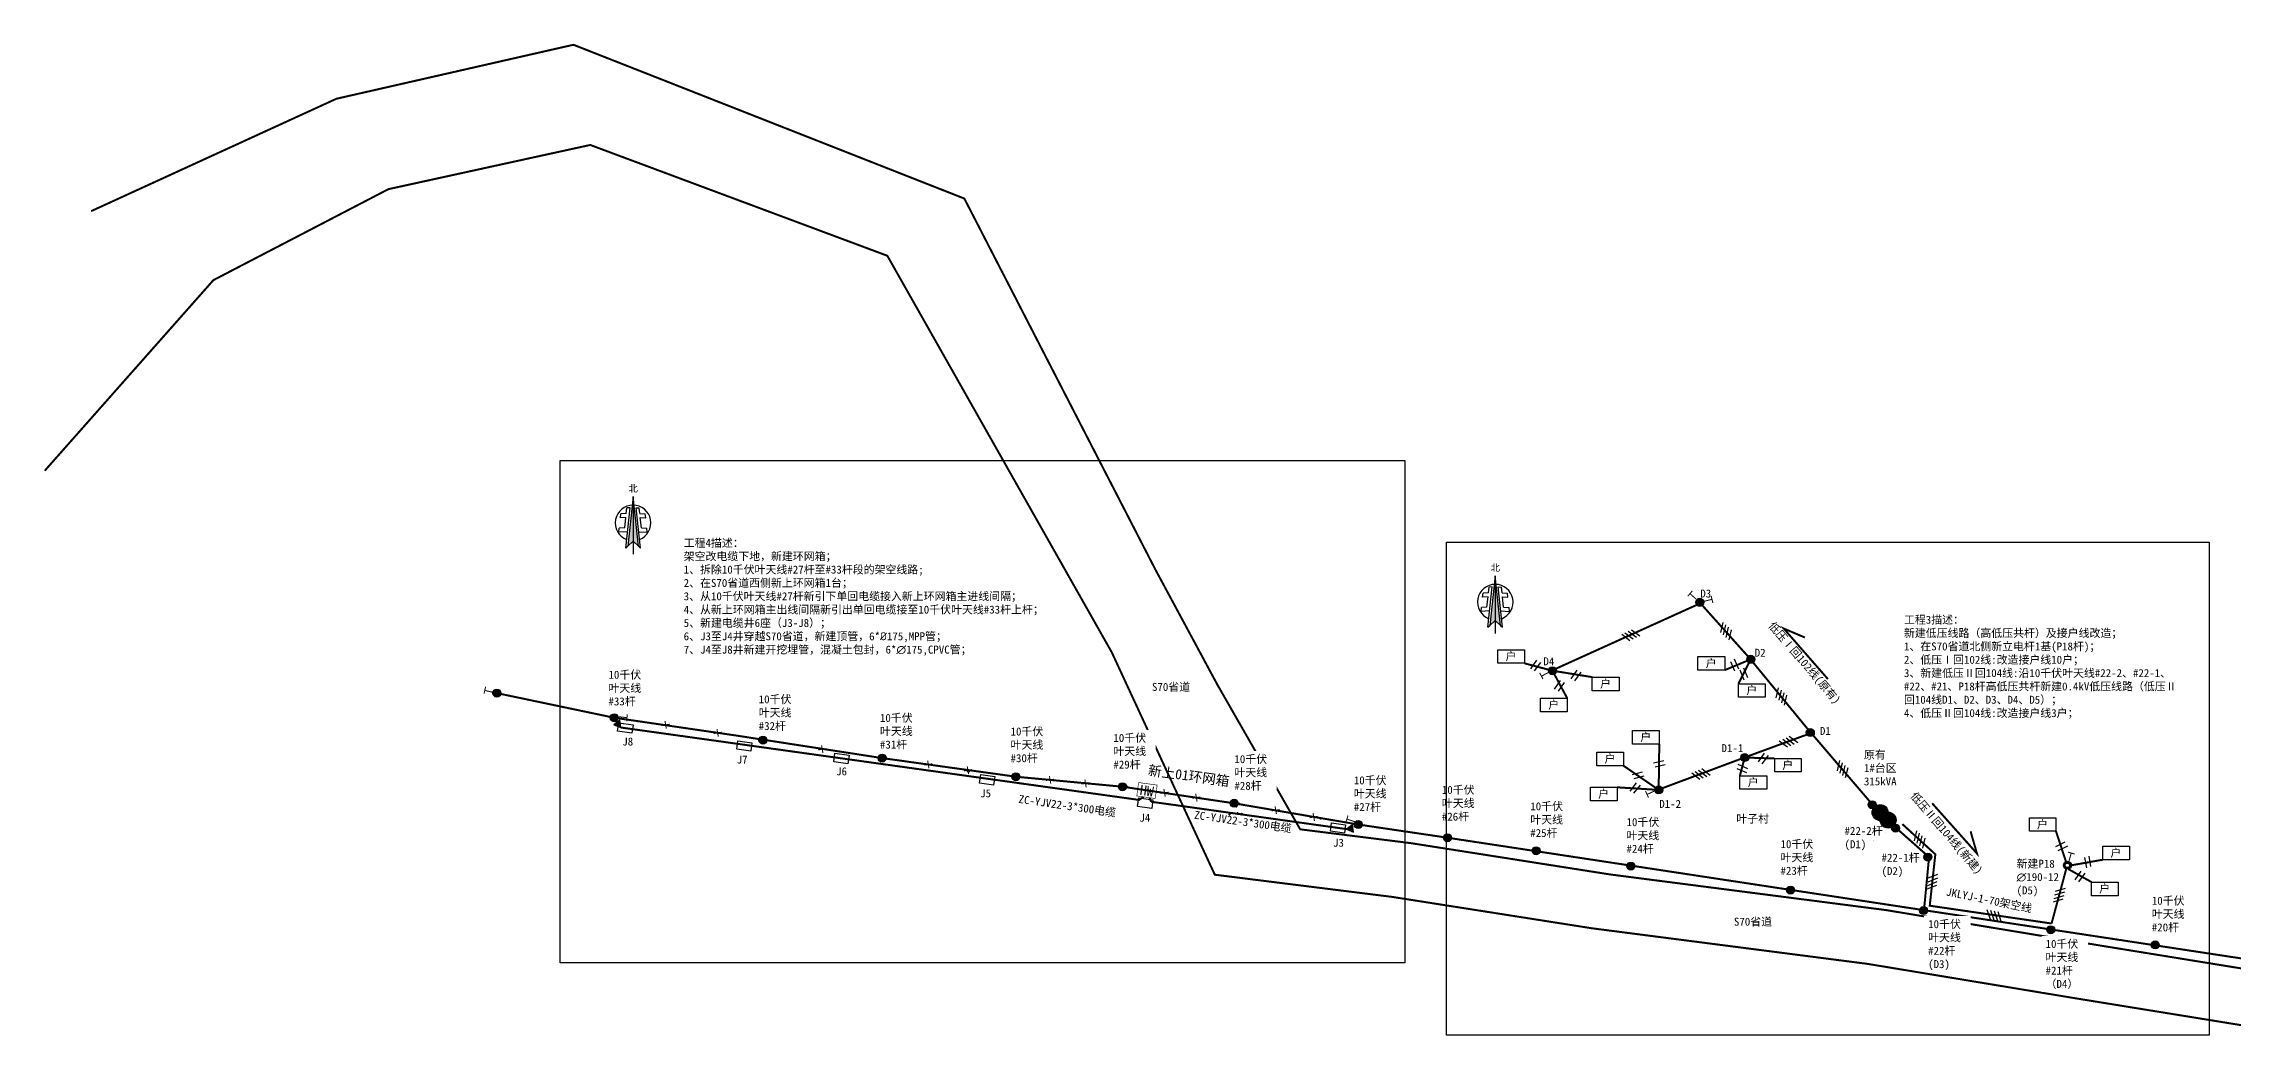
# Model space of a CAD drawing. Header units: millimetres. Extents: x 1872 to 4146, y 541 to 1606.
# Drawn here: x 1872 to 2966, y 1110 to 1606 of the extents above; entities that cross this region are included whole.
import ezdxf

# ---------------------------------------------------------------- set-up
doc = ezdxf.new("R2010")
doc.units = ezdxf.units.MM
doc.linetypes.add('X5', pattern=[3, 2, -1])
doc.layers.add('其它', color=7, linetype='Continuous')
doc.styles.add('DIMST', font='simhei.ttf', dxfattribs={"width": 0.8})
doc.styles.get("Standard").update_dxf_attribs({"font": ''})
doc.styles.get('Standard').set_extended_font_data('SimSun')

# ---------------------------------------------------------------- blocks, each defined once
blk = doc.blocks.new('xx')
at = {"color": 0, "const_width": 0.5}
for points in [[(3494.6, 1030.6), (3490.7, 1031.8)], [(3492.1, 1029.3), (3493.2, 1033.1)]]:
    blk.add_lwpolyline(points, dxfattribs=at)
blk = doc.blocks.new('ZB1010')
blk.add_hatch(color=0).paths.add_polyline_path([(0, 13.2), (-2.7, -11.7), (0, -9.2), (2.7, -11.7)])
at = {"color": 0, "lineweight": 30}
blk.add_lwpolyline([(0, 13.2), (-2.7, -11.7), (0, -9.2), (2.7, -11.7)], close=True, dxfattribs=at)
for points in [[(0, 13.2), (0, -15.7)], [(-6.3, 2.5), (-6.1, 4.5)], [(-3.6, 2.7), (-6.3, 2.5)], [(-3.6, 2.7), (-6.3, 2.5)], [(-3.4, 4.7), (-6.1, 4.5)], [(-3.4, 4.7), (-6.1, 4.5)], [(-4.2, -2.5), (-3.6, 2.7)], [(-3.7, -12.6), (-1.5, 7.6)], [(-3.4, 4.7), (-3.1, 7.5)], [(-1.5, 7.6), (-3.1, 7.5)], [(3.7, -12.6), (1.5, 7.6)], [(1.5, 7.6), (3.1, 7.5)], [(3.4, 4.7), (3.1, 7.5)], [(3.4, 4.7), (6.1, 4.5)], [(3.4, 4.7), (6.1, 4.5)], [(4.2, -2.5), (3.6, 2.7)], [(3.6, 2.7), (6.3, 2.5)], [(3.6, 2.7), (6.3, 2.5)], [(6.3, 2.5), (6.1, 4.5)], [(-7.1, -4.7), (-6.9, -2.7)], [(-2.8, -4.4), (-7.1, -4.7)], [(-2.8, -4.4), (-7.1, -4.7)], [(-4.2, -2.5), (-6.9, -2.7)], [(-4.2, -2.5), (-6.9, -2.7)], [(2.8, -4.4), (7.1, -4.7)], [(2.8, -4.4), (7.1, -4.7)], [(4.2, -2.5), (6.9, -2.7)], [(4.2, -2.5), (6.9, -2.7)], [(7.1, -4.7), (6.9, -2.7)], [(-3.7, -12.6), (-2.7, -11.7)], [(2.7, -11.7), (3.7, -12.6)]]:
    blk.add_lwpolyline(points, dxfattribs=at)
at = {"color": 0}
for points in [[(-1.5, 7.6), (-3.1, 7.5)], [(1.5, 7.6), (3.1, 7.5)]]:
    blk.add_lwpolyline(points, dxfattribs=at)
at = {"color": 0, "lineweight": 30}
blk.add_arc((0, 0), 8.88, 291.2569, 248.7431, dxfattribs=at)
at = {"color": 0, "insert": (-2.3, 18.9), "char_height": 3.36, "width": 8.009, "attachment_point": 1}
blk.add_mtext('{\\fSimHei|b0|i0|c134|p2;北}', dxfattribs=at)

msp = doc.modelspace()

# ---------------------------------------------------------------- hatches: boundary and pattern name
at = {"linetype": 'Continuous'}
h = msp.add_hatch(color=8, dxfattribs=at)
edge = h.paths.add_edge_path()
edge.add_ellipse((2699.4, 1326.2), major_axis=(2, 0), ratio=1, start_angle=0, end_angle=360)
h = msp.add_hatch(color=8, dxfattribs=at)
edge = h.paths.add_edge_path()
edge.add_ellipse((2625.8, 1292), major_axis=(2, 0), ratio=1, start_angle=0, end_angle=360)
h = msp.add_hatch(color=8, dxfattribs=at)
edge = h.paths.add_edge_path()
edge.add_ellipse((2724.9, 1297.7), major_axis=(2, 0), ratio=1, start_angle=0, end_angle=360)
h = msp.add_hatch(color=8, dxfattribs=at)
edge = h.paths.add_edge_path()
edge.add_ellipse((2098.1, 1280.8), major_axis=(2, 0), ratio=1, start_angle=0, end_angle=360)
h = msp.add_hatch(color=8, dxfattribs=at)
edge = h.paths.add_edge_path()
edge.add_ellipse((2156.8, 1268.5), major_axis=(2, 0), ratio=1, start_angle=0, end_angle=360)
h = msp.add_hatch(color=0)
h.dxf.hatch_style = 1
h.paths.add_polyline_path([(2156.6, 1265), (2160.1, 1263.6), (2159.6, 1267.3)])
h = msp.add_hatch(color=8, dxfattribs=at)
edge = h.paths.add_edge_path()
edge.add_ellipse((2231.1, 1257.3), major_axis=(2, 0), ratio=1, start_angle=0, end_angle=360)
h = msp.add_hatch(color=8, dxfattribs=at)
edge = h.paths.add_edge_path()
edge.add_ellipse((2754.7, 1261.1), major_axis=(2, 0), ratio=1, start_angle=0, end_angle=360)
h = msp.add_hatch(color=8, dxfattribs=at)
edge = h.paths.add_edge_path()
edge.add_ellipse((2290.7, 1248.3), major_axis=(2, 0), ratio=1, start_angle=0, end_angle=360)
h = msp.add_hatch(color=8, dxfattribs=at)
edge = h.paths.add_edge_path()
edge.add_ellipse((2721.9, 1248.6), major_axis=(2, 0), ratio=1, start_angle=0, end_angle=360)
h = msp.add_hatch(color=8, dxfattribs=at)
edge = h.paths.add_edge_path()
edge.add_ellipse((2357.6, 1239), major_axis=(2, 0), ratio=1, start_angle=0, end_angle=360)
h = msp.add_hatch(color=8, dxfattribs=at)
edge = h.paths.add_edge_path()
edge.add_ellipse((2410.8, 1234), major_axis=(2, 0), ratio=1, start_angle=0, end_angle=360)
h = msp.add_hatch(color=8, dxfattribs=at)
edge = h.paths.add_edge_path()
edge.add_ellipse((2466.7, 1225.7), major_axis=(2, 0), ratio=1, start_angle=0, end_angle=360)
h = msp.add_hatch(color=8, dxfattribs=at)
edge = h.paths.add_edge_path()
edge.add_ellipse((2678.9, 1232.4), major_axis=(2, 0), ratio=1, start_angle=0, end_angle=360)
h = msp.add_hatch(color=8, dxfattribs=at)
edge = h.paths.add_edge_path()
edge.add_ellipse((2785.6, 1225), major_axis=(2, 0), ratio=1, start_angle=0, end_angle=360)
h = msp.add_hatch(color=0)
h.dxf.hatch_style = 1
h.paths.add_polyline_path([(2522.9, 1212.8), (2526.4, 1211.3), (2525.9, 1215)])
h = msp.add_hatch(color=8, dxfattribs=at)
edge = h.paths.add_edge_path()
edge.add_ellipse((2528.7, 1215.1), major_axis=(2, 0), ratio=1, start_angle=0, end_angle=360)
h = msp.add_hatch(color=8, dxfattribs=at)
edge = h.paths.add_edge_path()
edge.add_ellipse((2789.6, 1221.1), major_axis=(4, 0), ratio=1, start_angle=0, end_angle=360)
h = msp.add_hatch(color=8, dxfattribs=at)
edge = h.paths.add_edge_path()
edge.add_ellipse((2793.6, 1217.3), major_axis=(4, 0), ratio=1, start_angle=0, end_angle=360)
h = msp.add_hatch(color=8, dxfattribs=at)
edge = h.paths.add_edge_path()
edge.add_ellipse((2797.3, 1213.3), major_axis=(2, 0), ratio=1, start_angle=0, end_angle=360)
h = msp.add_hatch(color=8, dxfattribs=at)
edge = h.paths.add_edge_path()
edge.add_ellipse((2573.3, 1208.5), major_axis=(2, 0), ratio=1, start_angle=0, end_angle=360)
h = msp.add_hatch(color=8, dxfattribs=at)
edge = h.paths.add_edge_path()
edge.add_ellipse((2617.6, 1202), major_axis=(2, 0), ratio=1, start_angle=0, end_angle=360)
h = msp.add_hatch(color=8, dxfattribs=at)
edge = h.paths.add_edge_path()
edge.add_ellipse((2665, 1194.3), major_axis=(2, 0), ratio=1, start_angle=0, end_angle=360)
h = msp.add_hatch(color=8, dxfattribs=at)
edge = h.paths.add_edge_path()
edge.add_ellipse((2813.5, 1198.8), major_axis=(2, 0), ratio=1, start_angle=0, end_angle=360)
h = msp.add_hatch(color=0)
h.dxf.hatch_style = 1
h.paths.add_polyline_path([(2885.2, 1194.7, 1), (2881.2, 1194.7, 1)])
h.paths.add_polyline_path([(2884.3, 1194.7, 1), (2882.1, 1194.7, 1)], flags=16)
h = msp.add_hatch(color=8, dxfattribs=at)
edge = h.paths.add_edge_path()
edge.add_ellipse((2744.8, 1182.3), major_axis=(2, 0), ratio=1, start_angle=0, end_angle=360)
h = msp.add_hatch(color=8, dxfattribs=at)
edge = h.paths.add_edge_path()
edge.add_ellipse((2874.9, 1162.5), major_axis=(2, 0), ratio=1, start_angle=0, end_angle=360)
h = msp.add_hatch(color=8, dxfattribs=at)
edge = h.paths.add_edge_path()
edge.add_ellipse((2927.1, 1154.9), major_axis=(2, 0), ratio=1, start_angle=0, end_angle=360)

# ---------------------------------------------------------------- linework, layer by layer
at = {"color": 8}
for p, q in [((2710.9, 1316.1), (2709.8, 1311.1)), ((2712.3, 1314.9), (2711.1, 1309.9)), ((2713.7, 1313.7), (2712.5, 1308.6)), ((2660.4, 1310.2), (2664.5, 1307.1)), ((2662, 1311), (2666.2, 1307.9)), ((2663.7, 1311.7), (2667.8, 1308.7)), ((2665.3, 1312.5), (2669.5, 1309.4)), ((2715.1, 1312.5), (2713.9, 1307.4)), ((2738.7, 1283.5), (2737.5, 1278.4)), ((2740.1, 1282.2), (2738.9, 1277.2)), ((2741.5, 1281), (2740.3, 1276)), ((2742.8, 1279.8), (2741.6, 1274.7)), ((2742.6, 1258.5), (2746.7, 1255.3)), ((2744.2, 1259.3), (2748.4, 1256.1)), ((2739.2, 1257), (2743.3, 1253.9)), ((2740.9, 1257.8), (2745, 1254.6)), ((2695.5, 1240.9), (2699.5, 1237.7)), ((2697.2, 1241.6), (2701.2, 1238.4)), ((2698.8, 1242.3), (2702.9, 1239.1)), ((2700.5, 1243.1), (2704.6, 1239.8)), ((2769.3, 1247.1), (2768.1, 1242)), ((2770.6, 1245.9), (2769.4, 1240.8)), ((2772, 1244.6), (2770.8, 1239.6)), ((2773.4, 1243.4), (2772.2, 1238.4))]:
    msp.add_line(p, q, dxfattribs=at)
at = {"color": 0}
for p, q in [((2617.9, 1297.2), (2614.8, 1292.9)), ((2619.8, 1296.1), (2616.7, 1291.9)), ((2638, 1292.3), (2634.9, 1288)), ((2639.9, 1291.3), (2636.8, 1287)), ((2717, 1291.7), (2714.9, 1296.5)), ((2718.9, 1292.8), (2716.8, 1297.7)), ((2721.6, 1287.3), (2719.6, 1292.2)), ((2723.5, 1288.5), (2721.4, 1293.3)), ((2629.7, 1287.1), (2626.6, 1282.8)), ((2631.6, 1286.1), (2628.6, 1281.8)), ((2731.6, 1250.7), (2728.6, 1246.4)), ((2733.6, 1249.6), (2730.5, 1245.4)), ((2670.6, 1241.3), (2665.6, 1240)), ((2671.5, 1239.3), (2666.4, 1237.9)), ((2681.4, 1247), (2676.3, 1245.7)), ((2682.2, 1245), (2677.2, 1243.7)), ((2722.9, 1240.9), (2718.1, 1243)), ((2723.5, 1243), (2718.7, 1245.1)), ((2667.7, 1235.9), (2664.4, 1231.8)), ((2669.6, 1234.8), (2666.3, 1230.7)), ((2807.8, 1211.9), (2806.6, 1206.9)), ((2809.1, 1210.7), (2807.9, 1205.7)), ((2810.5, 1209.5), (2809.3, 1204.4)), ((2811.9, 1208.3), (2810.7, 1203.2)), ((2882, 1206.2), (2877.3, 1203.9)), ((2883.2, 1204.3), (2878.5, 1202)), ((2891.8, 1198.6), (2892.7, 1193.4)), ((2893.9, 1199.3), (2894.8, 1194.1)), ((2817.8, 1184.6), (2813, 1182.7)), ((2818, 1186.5), (2813.2, 1184.5)), ((2818.2, 1188.3), (2813.4, 1186.3)), ((2818.3, 1190.1), (2813.5, 1188.2)), ((2882.1, 1183.1), (2877.1, 1181.6)), ((2889.9, 1191.8), (2886.9, 1187.5)), ((2891.9, 1190.7), (2888.8, 1186.5)), ((2843, 1172.6), (2844.6, 1167.7)), ((2844.8, 1172.3), (2846.4, 1167.4)), ((2846.6, 1172), (2848.2, 1167)), ((2848.4, 1171.6), (2850, 1166.7)), ((2881, 1177.7), (2876.1, 1176.2)), ((2881.4, 1179.5), (2876.5, 1178)), ((2881.7, 1181.3), (2876.8, 1179.8))]:
    msp.add_line(p, q, dxfattribs=at)
at = {"color": 9, "const_width": 1}
for points in [[(2990.1, 1139.9), (2898.3, 1154.8), (2792.6, 1172.3), (2654.8, 1190.1), (2554.9, 1205.8), (2499.7, 1212.7), (2458.3, 1285), (2427.4, 1342.4), (2331.8, 1528.1), (2136.4, 1605), (2017.9, 1578), (1895.3, 1521.8)], [(2981, 1113), (2889.1, 1127.9), (2783.4, 1145.4), (2645.6, 1163.2), (2545.7, 1178.9), (2457, 1190), (2405.5, 1301.2), (2293.3, 1499.5), (2144.8, 1554.9), (2043.9, 1532.8), (1956.4, 1487.3), (1872.1, 1392)]]:
    msp.add_lwpolyline(points, dxfattribs=at)
at = {"color": 8}
for points, const_width in [([(2697.9, 1324.9), (2627.5, 1293)], 1), ([(2695.7, 1331.9), (2693.4, 1329.2)], 0.5), ([(2697.6, 1327.8), (2694.6, 1330.5)], 0.5), ([(2723.6, 1299.1), (2700.6, 1324.8)], 1), ([(2701.6, 1326.7), (2705.5, 1327.7)], 0.5), ([(2706, 1325.9), (2705.1, 1329.4)], 0.5), ([(2619.4, 1290.9), (2621.1, 1287.8)], 0.5), ([(2623.9, 1291.2), (2620.4, 1289.3)], 0.5), ([(2753.6, 1262.6), (2726.2, 1296)], 1), ([(2092.5, 1284), (2091.7, 1280.5)], 0.5), ([(2096.1, 1281.2), (2092.2, 1282.1)], 0.5), ([(2154.8, 1268.9), (2098.1, 1280.8)], 1), ([(2573.3, 1208.5), (2528.7, 1215.1), (2466.7, 1225.7), (2410.8, 1234), (2357.6, 1239), (2290.8, 1248.3), (2217.7, 1259.6), (2156.8, 1268.5)], 1), ([(2753.1, 1260.1), (2723.7, 1249.3)], 1), ([(2784.7, 1226.3), (2756.2, 1259.6)], 1), ([(2719.9, 1247.9), (2680.6, 1233.2)], 1), ([(2672.3, 1231.9), (2673.8, 1228.6)], 0.5), ([(2676.9, 1231.9), (2673.2, 1230.2)], 0.5), ([(3118.5, 1125.6), (3119, 1125.5), (2573.3, 1208.5)], 1), ([(2812.8, 1199.9), (2798.7, 1212.4)], 1), ([(2811.7, 1174.1), (2813.9, 1197.1)], 1)]:
    msp.add_lwpolyline(points, dxfattribs=dict(at, const_width=const_width))
at = {"color": 0}
for points, const_width in [([(2763.5, 1287.8), (2741.4, 1313.1), (2752, 1308.6)], 1), ([(2625.8, 1292), (2611.8, 1295.7)], 1), ([(2625.8, 1292), (2633.2, 1278.2)], 1), ([(2625.8, 1292), (2645.7, 1288.8)], 1), ([(2724.9, 1297.7), (2711.9, 1292.3)], 1), ([(2724.9, 1297.7), (2718.8, 1285.5)], 1), ([(2159.1, 1269), (2163.1, 1268.5)], 0.5), ([(2163, 1266.7), (2163.3, 1270.2)], 0.5), ([(2678.9, 1232.4), (2679.2, 1255.3)], 1), ([(2721.9, 1248.6), (2719.5, 1239.5)], 1), ([(2721.9, 1248.6), (2736.9, 1248.1)], 1), ([(2678.9, 1232.4), (2661.3, 1244.5)], 1), ([(2678.9, 1232.4), (2658.1, 1233.7)], 1), ([(2815.6, 1225.7), (2838, 1200.6), (2834.8, 1211.7)], 1), ([(2523.6, 1219.6), (2522.5, 1216.2)], 0.5), ([(2527, 1216.5), (2523.1, 1217.8)], 0.5), ([(2877.5, 1211.7), (2882.5, 1196.6)], 1), ([(2875.3, 1165.6), (2882.6, 1192.8)], 1), ([(2886.9, 1200.3), (2883.5, 1201.3)], 0.5), ([(2883.7, 1192.8), (2895.3, 1186.3)], 1), ([(2884, 1196.8), (2885.1, 1200.7)], 0.5), ([(2885.2, 1194.7), (2900.9, 1197.5)], 1)]:
    msp.add_lwpolyline(points, dxfattribs=dict(at, const_width=const_width))
for points in [[(2598.5, 1302.5), (2611.8, 1302.5), (2611.8, 1295.7), (2598.5, 1295.7)], [(2698.5, 1299.1), (2711.9, 1299.1), (2711.9, 1292.3), (2698.5, 1292.3)], [(2645.7, 1288.8), (2659.1, 1288.8), (2659.1, 1282), (2645.7, 1282)], [(2718.8, 1285.5), (2732.2, 1285.5), (2732.2, 1278.8), (2718.8, 1278.8)], [(2619.8, 1278.2), (2633.2, 1278.2), (2633.2, 1271.4), (2619.8, 1271.4)], [(2159.6, 1267.3), (2156.6, 1265), (2160.1, 1263.6)], [(2159.1, 1266), (2166.2, 1264.9), (2165.6, 1260.7), (2158.5, 1261.7)], [(2665.8, 1262.1), (2679.2, 1262.1), (2679.2, 1255.3), (2665.8, 1255.3)], [(2267.1, 1250.8), (2274.2, 1249.8), (2273.6, 1245.5), (2266.5, 1246.5)], [(2648, 1251.3), (2661.3, 1251.3), (2661.3, 1244.5), (2648, 1244.5)], [(2736.9, 1248.1), (2750.2, 1248.1), (2750.2, 1241.4), (2736.9, 1241.4)], [(2340, 1240.1), (2347, 1239.1), (2346.4, 1234.8), (2339.4, 1235.8)], [(2719.5, 1239.5), (2732.9, 1239.5), (2732.9, 1232.7), (2719.5, 1232.7)], [(2419.1, 1228.4), (2426.1, 1227.4), (2425.5, 1223.1), (2418.4, 1224.1)], [(2644.8, 1233.7), (2658.1, 1233.7), (2658.1, 1227), (2644.8, 1227)], [(2525.9, 1215), (2522.9, 1212.8), (2526.4, 1211.3)], [(2864.2, 1218.4), (2877.5, 1218.4), (2877.5, 1211.7), (2864.2, 1211.7)], [(2900.9, 1204.2), (2914.2, 1204.2), (2914.2, 1197.5), (2900.9, 1197.5)], [(2895.3, 1186.3), (2908.6, 1186.3), (2908.6, 1179.5), (2895.3, 1179.5)]]:
    msp.add_lwpolyline(points, close=True, dxfattribs=at)
at = {"color": 8, "linetype": 'Continuous', "const_width": 0.1, "flags": 128}
for points, elevation in [([(2096, 1280.6, 1), (2096.1, 1280.6, 1)], 43.2), ([(2788.4, 1217.3, 1), (2788.5, 1217.3, 1)], 48.6), ([(2792.4, 1211.3, 1), (2792.5, 1211.3, 1)], 47.8)]:
    msp.add_lwpolyline(points, format="xyb", close=True, dxfattribs=dict(at, elevation=elevation))
at = {"color": 9, "linetype": 'Continuous', "const_width": 0.1, "flags": 128}
for points, elevation in [([(2154.7, 1268.3, 1), (2154.8, 1268.3, 1)], 43.2), ([(2355.6, 1243, 1), (2355.7, 1243, 1)], 47.6), ([(2417.3, 1245, 1), (2417.4, 1245, 1)], 42.1), ([(2468.6, 1220.8, 1), (2468.7, 1220.8, 1)], 47.7), ([(2572.4, 1213.8, 1), (2572.5, 1213.8, 1)], 48.7), ([(2575.9, 1213.5, 1), (2576, 1213.5, 1)], 49.3), ([(2786.4, 1207.2, 1), (2786.5, 1207.2, 1)], 48.4), ([(2828.3, 1197.1, 1), (2828.4, 1197.1, 1)], 47.7)]:
    msp.add_lwpolyline(points, format="xyb", close=True, dxfattribs=dict(at, elevation=elevation))
at = {"color": 0, "linetype": 'X5', "const_width": 1, "elevation": 47.9}
msp.add_lwpolyline([(2421.4, 1228.9), (2419.1, 1227.4), (2160.1, 1263.6)], dxfattribs=at)
at = {"color": 0, "const_width": 0.3, "elevation": 47.9}
msp.add_lwpolyline([(2418.9, 1236.1), (2428.2, 1234.8), (2427.2, 1228.1), (2418, 1229.4), (2418.9, 1236.1)], dxfattribs=at)
at = {"color": 0, "linetype": 'X5', "const_width": 1}
for points in [[(2425.1, 1226.5), (2424.4, 1228.5)], [(2425.1, 1226.5), (2522.9, 1212.8)]]:
    msp.add_lwpolyline(points, dxfattribs=at)
at = {"color": 9}
for points in [[(2468.6, 1220.7), (2468.1, 1220.3)], [(2468.6, 1220.7), (2468.6, 1221.3)], [(2468.6, 1220.7), (2469.1, 1220.3)]]:
    msp.add_lwpolyline(points, dxfattribs=at)
at = {"color": 9, "linetype": 'Continuous', "flags": 128}
for points in [[(2814.9, 1199), (2815.2, 1198.8), (2814.8, 1198.6)], [(2815.2, 1198.9), (2815.5, 1198.7), (2815.1, 1198.6)], [(2876.3, 1162.7), (2876.6, 1162.5), (2876.2, 1162.4)], [(2876.6, 1162.7), (2876.9, 1162.4), (2876.5, 1162.3)]]:
    msp.add_lwpolyline(points, dxfattribs=at)
at = {"color": 9, "linetype": 'Continuous', "const_width": 0.075, "flags": 128}
for points in [[(2815.4, 1198.7, 1), (2815.4, 1198.7, 1)], [(2876.8, 1162.5, 1), (2876.8, 1162.4, 1)]]:
    msp.add_lwpolyline(points, format="xyb", close=True, dxfattribs=at)
at = {"color": 8, "linetype": 'Continuous'}
for centre, radius in [((2699.4, 1326.2), 2), ((2625.8, 1292), 2), ((2724.9, 1297.7), 2), ((2098.1, 1280.8), 2), ((2156.8, 1268.5), 2), ((2231.1, 1257.3), 2), ((2754.7, 1261.1), 2), ((2290.7, 1248.3), 2), ((2721.9, 1248.6), 2), ((2357.6, 1239), 2), ((2410.8, 1234), 2), ((2466.7, 1225.7), 2), ((2678.9, 1232.4), 2), ((2785.6, 1225), 2), ((2464.4, 1220.1, 0), 0.25), ((2528.7, 1215.1), 2), ((2789.6, 1221.1, -17.9), 4), ((2793.6, 1217.3, -17.9), 4), ((2797.3, 1213.3), 2), ((2573.3, 1208.5), 2), ((2617.6, 1202), 2), ((2665, 1194.3), 2), ((2813.5, 1198.8), 2), ((2813.5, 1199.1), 0.25), ((2813.5, 1199.1), 0.25), ((2744.8, 1182.3), 2), ((2874.9, 1162.5), 2), ((2874.9, 1162.9), 0.25), ((2874.9, 1162.9), 0.25), ((2927.1, 1154.9, 43.5), 2)]:
    msp.add_circle(centre, radius, dxfattribs=at)
at = {"color": 0, "linetype": 'Continuous'}
msp.add_circle((2883.2, 1194.7), 2, dxfattribs=at)
at = {"color": 0}
msp.add_circle((2883.2, 1194.7), 1.11, dxfattribs=at)
at = {"color": 8, "linetype": 'Continuous'}
msp.add_ellipse((2096.7, 1281.9, 0), major_axis=(0.25, 0), ratio=1, dxfattribs=at)
at = {"color": 9, "linetype": 'Continuous'}
for centre in [(2155.4, 1269.6, 0), (2813.5, 1199.1), (2874.9, 1162.9)]:
    msp.add_ellipse(centre, major_axis=(0.25, 0), ratio=1, dxfattribs=at)
at = {"color": 9}
for centre, major_axis in [((2231.1, 1256.7), (0.25, 0)), ((2313.7, 1245.2), (0.25, 0)), ((2333.8, 1241.8, 47.8), (0.5, 0)), ((2357.3, 1239), (0.25, 0)), ((2470.4, 1220.3, 47.7), (0.5, 0)), ((2509.8, 1218.1, 0), (0.25, 0)), ((2573.1, 1209.3, 48.2), (0.5, 0))]:
    msp.add_ellipse(centre, major_axis=major_axis, ratio=1, dxfattribs=at)

# ---------------------------------------------------------------- block references
at = {"color": 0, "rotation": 26.04524555675337}
for p in [(-476.7, -1199.1), (-454.2, -1202.8), (-424.4, -1207.3), (-394.4, -1211.7), (-371.4, -1214.9), (-351.6, -1217.8, 47.8), (-327.8, -1221), (-310.5, -1222.6), (-292.8, -1224.4), (-273.5, -1226), (-253.3, -1229.1), (-237.4, -1231.5), (-217.6, -1234.5), (-197.7, -1237.8), (-178.7, -1241.2)]:
    msp.add_blockref('xx', p, dxfattribs=at)
at = {"layer": '其它', "color": 7, "lineweight": 40}
for p in [(2166.2, 1365.9), (2597.2, 1326.3)]:
    msp.add_blockref('ZB1010', p, dxfattribs=at)

# ---------------------------------------------------------------- texts
at = {"color": 0, "linetype": 'Continuous', "style": 'DIMST'}
for s, p in [('新上01环网箱', (2423.4, 1239.9, 95.8)), ('HW', (2419.3, 1230, 47.9))]:
    msp.add_text(s, height=5, rotation=351.9757, dxfattribs=at).set_placement(p)
at = {"color": 0, "char_height": 4, "attachment_point": 1}
for s, insert, width in [('工程4描述：\\P架空改电缆下地，新建环网箱；\\P1、拆除10千伏叶天线#27杆至#33杆段的架空线路;\\P2、在S70省道西侧新上环网箱1台；\\P3、从10千伏叶天线#27杆新引下单回电缆接入新上环网箱主进线间隔；\\P4、从新上环网箱主出线间隔新引出单回电缆接至10千伏叶天线#33杆上杆；\\P5、新建电缆井6座（J3-J8）；\\P6、J3至J4井穿越S70省道，新建顶管，6*{\\fISOCPEUR|b0|i0|c0|p34;%%C}175,MPP管；\\P7、J4至J8井新建开挖埋管，混凝土包封，6*\\fISOCPEUR|b0|i0|c0|p2;∅\\fSimSun|b0|i0|c134|p2;175,CPVC管；', (2191.5, 1357.9), 183.462), ('D3', (2699.7, 1332.6), 22.24), ('工程3描述：\\P新建低压线路（高低压共杆）及接户线改造；\\P1、在S70省道北侧新立电杆1基(P18杆)；\\P2、低压Ⅰ回102线:改造接户线10户；\\P3、新建低压Ⅱ回104线:沿10千伏叶天线#22-2、#22-1、#22、#21、P18杆高低压共杆新建0.4kV低压线路（低压Ⅱ回104线D1、D2、D3、D4、D5）；\\P4、低压Ⅱ回104线:改造接户线3户；', (2801.5, 1319.5), 137.595), ('D2', (2726.9, 1303), 22.24), ('户', (2602.3, 1301.2, 49.7), 22.24), ('D4', (2621.3, 1298.7, 49.7), 22.24), ('户', (2702.4, 1297.7, 49.7), 22.24), ('S70省道', (2425.6, 1285.9, 47.4), 22.24), ('户', (2649.6, 1287.5, 49.7), 22.24), ('户', (2722.7, 1284.2, 49.7), 22.24), ('户', (2623.7, 1276.9, 49.7), 22.24), ('J8', (2160.8, 1258.6), 22.24), ('户', (2669.7, 1260.8, 49.7), 22.24), ('D1', (2759.5, 1263.9), 22.24), ('J7', (2218, 1249.6), 22.24), ('户', (2651.8, 1250, 49.7), 22.24), ('D1-1', (2710.3, 1255.3), 22.24), ('户', (2740.7, 1246.8, 49.7), 22.24), ('原有\\P1#台区\\P315kVA', (2781.5, 1252), 31.831), ('J6', (2267.7, 1243.7), 22.24), ('户', (2723.4, 1238.2, 49.7), 22.24), ('J5', (2339.7, 1232.7), 22.24), ('户', (2648.6, 1232.4, 49.7), 22.24), ('J4', (2419.3, 1220.5), 22.24), ('#22-2杆\\P(D1)', (2771.8, 1213.9), 43.246), ('户', (2868, 1217.1, 49.7), 22.24), ('J3', (2516.1, 1208), 22.24), ('户', (2904.7, 1202.9, 49.7), 22.24), ('#22-1杆\\P(D2)', (2790.3, 1200.5), 43.246), ('新建P18\\P{\\fISOCPEUR|b0|i0|c0|p2;∅\\fSimSun|b0|i0|c134|p2;190-12\\P(D5)}', (2857.8, 1197.5), 22.24), ('户', (2899.1, 1185, 49.7), 22.24), ('S70省道', (2716.5, 1168.5, 46.7), 22.24)]:
    msp.add_mtext(s, dxfattribs=dict(at, insert=insert, width=width))
for s, insert, width, rotation in [('低压Ⅰ回102线(原有)', (2736.5, 1316.9), 53.142, 310.5458), ('ZC-YJV22-3*300电缆', (2359.3, 1229.9), 183.462, 351.8432), ('低压Ⅱ回104线(新建)', (2807.5, 1231.8), 53.142, 310.5458), ('ZC-YJV22-3*300电缆', (2447.1, 1222), 183.462, 351.8432)]:
    msp.add_mtext(s, dxfattribs=dict(at, insert=insert, width=width, rotation=rotation))
at = {"color": 9, "insert": (2717.7, 1220, -44), "char_height": 4, "width": 22.24, "attachment_point": 1}
msp.add_mtext('叶子村', dxfattribs=at)

# ---------------------------------------------------------------- next in the draw order: texts
at = {"color": 0, "char_height": 4, "width": 19.199, "attachment_point": 1, "bg_fill": 2}
for s, insert in [('10千伏叶天线\\P#33杆 ', (2153.9, 1292, 41.4)), ('10千伏叶天线\\P#32杆 ', (2229, 1279.7, 41.4)), ('10千伏叶天线\\P#31杆 ', (2289.6, 1270.4, 41.4)), ('10千伏叶天线\\P#30杆 ', (2354.9, 1263.6, 41.4)), ('10千伏叶天线\\P#29杆 ', (2406.3, 1260.4, 41.4)), ('10千伏叶天线\\P#28杆 ', (2466.8, 1249.8, 41.4)), ('10千伏叶天线\\P#27杆 ', (2526.5, 1239.2, 41.4)), ('10千伏叶天线\\P#26杆 ', (2570.5, 1234.4, 41.4)), ('10千伏叶天线\\P#25杆 ', (2614.7, 1226.2, 41.4)), ('10千伏叶天线\\P#24杆 ', (2662.8, 1218.3, 41.4)), ('10千伏叶天线\\P#23杆 ', (2739.8, 1207.3, 41.4)), ('10千伏叶天线\\P#20杆 ', (2925.4, 1179, 41.4)), ('10千伏叶天线\\P#22杆(D3) ', (2813.6, 1167.3, 41.4)), ('10千伏叶天线\\P#21杆\\P（D4） ', (2872.3, 1157.4, 41.4))]:
    msp.add_mtext(s, dxfattribs=dict(at, insert=insert))

# ---------------------------------------------------------------- next in the draw order: hatches: boundary and pattern name
at = {"linetype": 'Continuous'}
h = msp.add_hatch(color=8, dxfattribs=at)
edge = h.paths.add_edge_path()
edge.add_ellipse((2811.3, 1172.1), major_axis=(2, 0), ratio=1, start_angle=0, end_angle=360)

# ---------------------------------------------------------------- next in the draw order: linework, layer by layer
at = {"color": 0}
for points in [[(2129.8, 1397.1), (2552, 1397.1), (2552, 1145.9), (2129.8, 1145.9)], [(2572.8, 1356.3), (2954, 1356.3), (2954, 1109.7), (2572.8, 1109.7)], [(2218.6, 1257), (2225.6, 1256), (2225, 1251.7), (2218, 1252.7)], [(2515.4, 1216), (2522.4, 1215), (2521.8, 1210.7), (2514.8, 1211.7)]]:
    msp.add_lwpolyline(points, close=True, dxfattribs=at)
at = {"color": 0, "const_width": 1}
msp.add_lwpolyline([(2800.7, 1215.3), (2817.2, 1200.2), (2814.4, 1174.5), (2875.3, 1165.6)], dxfattribs=at)
at = {"color": 9, "linetype": 'Continuous', "flags": 128}
for points in [[(2812.7, 1172.3), (2813, 1172.1), (2812.6, 1172)], [(2813, 1172.3), (2813.3, 1172), (2812.9, 1171.9)]]:
    msp.add_lwpolyline(points, dxfattribs=at)
at = {"color": 9, "linetype": 'Continuous', "const_width": 0.075, "flags": 128}
msp.add_lwpolyline([(2813.2, 1172, 1), (2813.2, 1172, 1)], format="xyb", close=True, dxfattribs=at)
at = {"color": 8, "linetype": 'Continuous'}
for centre, radius in [((2811.3, 1172.1), 2), ((2811.3, 1172.5), 0.25), ((2811.3, 1172.5), 0.25)]:
    msp.add_circle(centre, radius, dxfattribs=at)
at = {"color": 9, "linetype": 'Continuous'}
msp.add_ellipse((2811.3, 1172.5), major_axis=(0.25, 0), ratio=1, dxfattribs=at)

# ---------------------------------------------------------------- next in the draw order: block references
at = {"color": 0, "rotation": 26.04524555675337}
msp.add_blockref('xx', (-502.7, -1195.1), dxfattribs=at)

# ---------------------------------------------------------------- next in the draw order: texts
at = {"color": 0, "insert": (2679.2, 1227.4), "char_height": 4, "width": 22.24, "attachment_point": 1}
msp.add_mtext('D1-2', dxfattribs=at)
at = {"color": 0, "insert": (2823.1, 1183.6), "char_height": 4, "width": 183.462, "attachment_point": 1, "rotation": 348.5701}
msp.add_mtext('JKLYJ-1-70架空线', dxfattribs=at)

doc.saveas('drawing.dxf')
